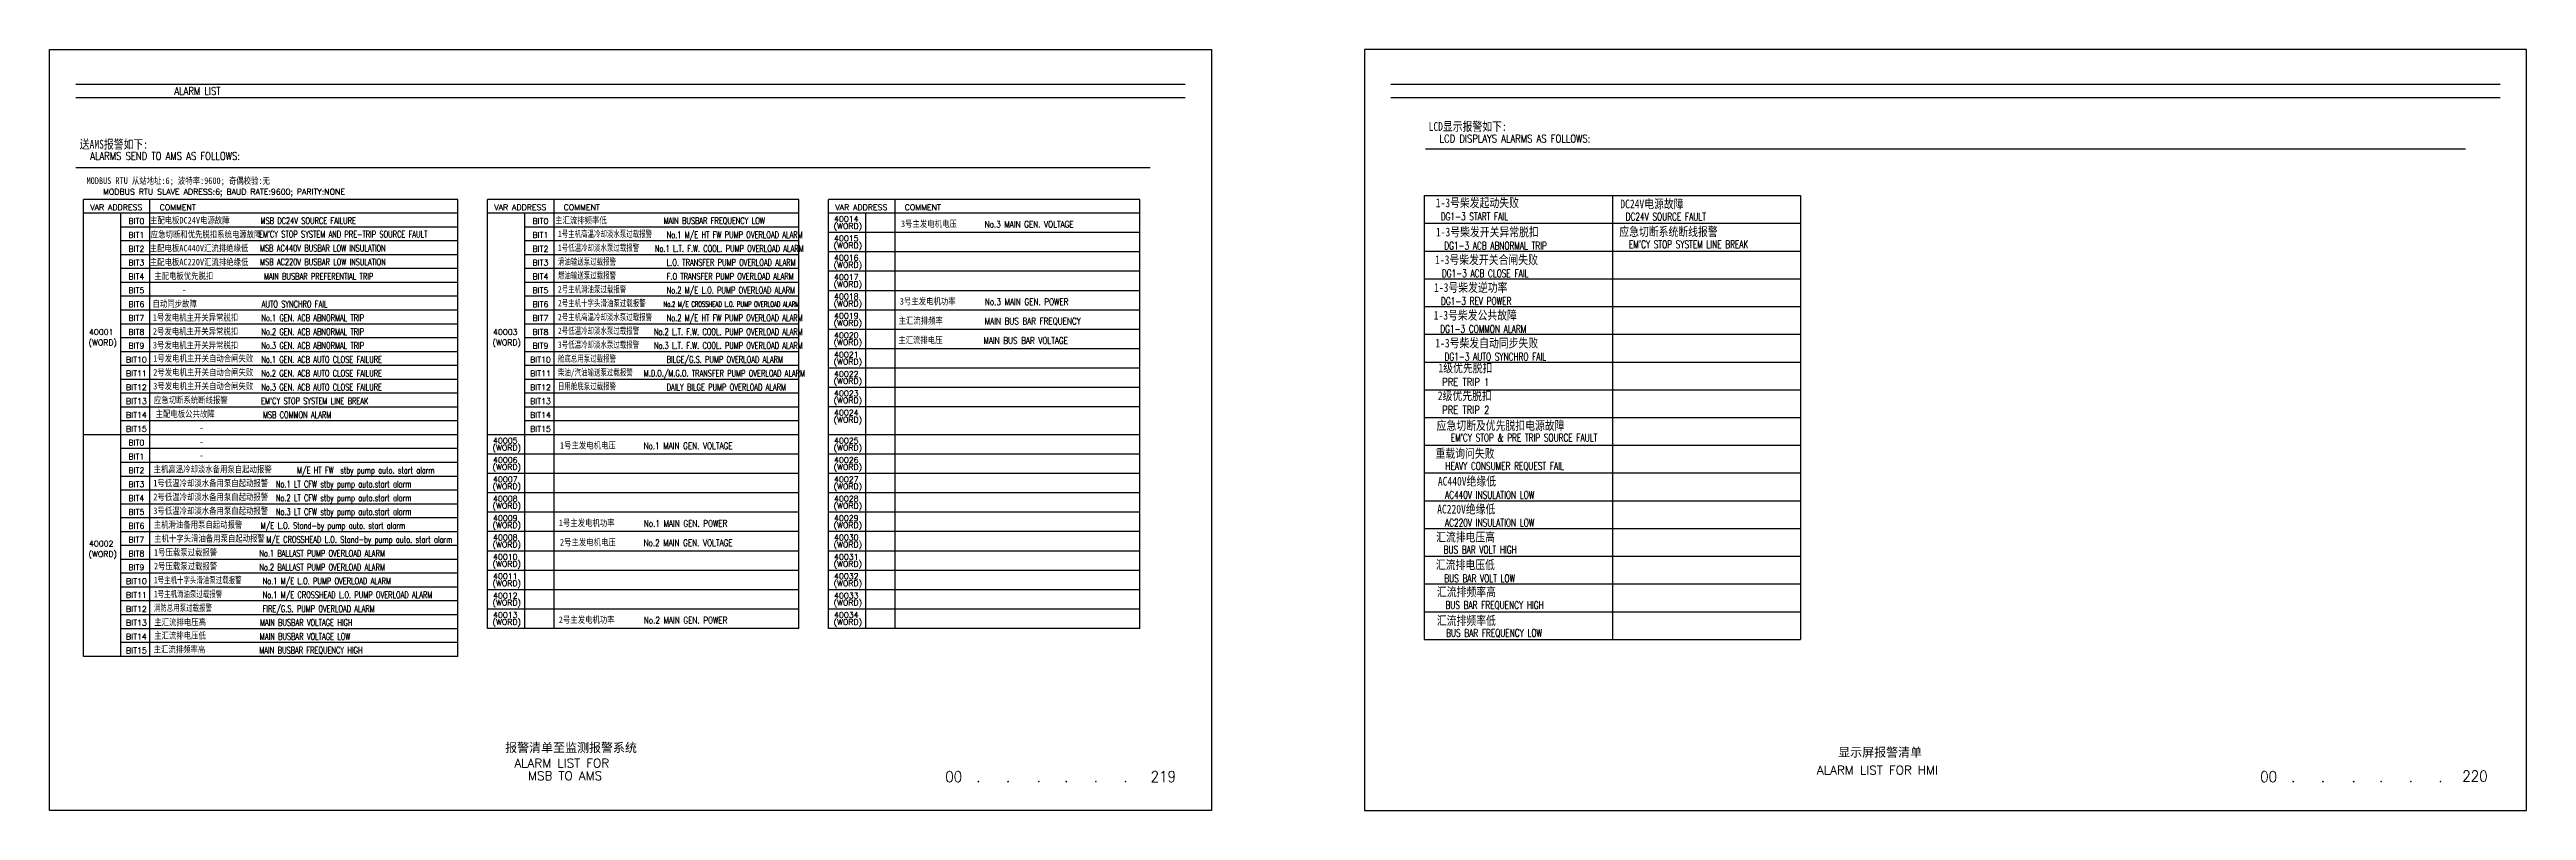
# Model space of a CAD drawing. Extents: x -598 to -34, y -2224 to -2051.
import ezdxf
from ezdxf.enums import TextEntityAlignment as Align

# ---------------------------------------------------------------- set-up
doc = ezdxf.new("R2010")
doc.units = 0
doc.header["$MEASUREMENT"] = 0
doc.layers.get('0').update_dxf_attribs({"linetype": 'CONTINUOUS'})
doc.layers.add('FRAME070', color=5, linetype='CONTINUOUS')
doc.layers.add('TEXT', color=4, linetype='CONTINUOUS')
doc.layers.add('完成', color=4, linetype='CONTINUOUS', lineweight=18)
doc.styles.add('013ST', font='ROMANS', dxfattribs={"height": 1.3, "bigfont": 'EXTFONT'})
doc.styles.add('hzdxf', font='仿宋_GB2312.ttf')
doc.styles.add('HZTXT', font='仿宋_GB2312.ttf', dxfattribs={"width": 0.1})
doc.styles.get("Standard").update_dxf_attribs({"font": 'romans.shx'})

msp = doc.modelspace()

# ---------------------------------------------------------------- linework, layer by layer
for p, q in [((-339.2, -2058.63), (-591.8, -2058.63)), ((-339.2, -2061.63), (-591.8, -2061.63)), ((-39.79, -2058.63), (-292.39, -2058.63)), ((-39.79, -2061.63), (-292.39, -2061.63)), ((-504.85, -2084.75), (-590.05, -2084.75)), ((-590.05, -2188.83), (-590.05, -2084.75)), ((-574.93, -2188.83), (-574.93, -2084.75)), ((-504.85, -2188.83), (-504.85, -2084.75)), ((-427.19, -2084.75), (-498.05, -2084.75)), ((-498.05, -2182.48), (-498.05, -2084.75)), ((-482.92, -2182.48), (-482.92, -2084.75)), ((-427.19, -2182.48), (-427.19, -2084.75)), ((-349.54, -2084.75), (-420.39, -2084.75)), ((-420.39, -2182.48), (-420.39, -2084.75)), ((-405.26, -2182.48), (-405.26, -2084.75)), ((-349.54, -2182.48), (-349.54, -2084.75)), ((-504.85, -2087.9), (-590.05, -2087.9)), ((-581.55, -2188.83), (-581.55, -2087.9)), ((-427.19, -2087.9), (-498.05, -2087.9)), ((-489.55, -2182.48), (-489.55, -2087.9)), ((-349.54, -2087.9), (-420.39, -2087.9)), ((-349.54, -2092.32), (-420.39, -2092.32)), ((-411.89, -2182.48), (-411.89, -2087.9)), ((-349.54, -2096.73), (-420.39, -2096.73)), ((-349.54, -2101.14), (-420.39, -2101.14)), ((-349.54, -2105.55), (-420.39, -2105.55)), ((-349.54, -2109.96), (-420.39, -2109.96)), ((-349.54, -2114.37), (-420.39, -2114.37)), ((-349.54, -2118.78), (-420.39, -2118.78)), ((-349.54, -2123.19), (-420.39, -2123.19)), ((-349.54, -2127.6), (-420.39, -2127.6)), ((-349.54, -2132.02), (-420.39, -2132.02)), ((-427.19, -2142.78), (-498.05, -2142.78)), ((-349.54, -2142.78), (-420.39, -2142.78)), ((-427.19, -2147.19), (-498.05, -2147.19)), ((-349.54, -2147.19), (-420.39, -2147.19)), ((-527.58, -2154.14), (-581.55, -2154.14)), ((-504.98, -2154.14), (-581.55, -2154.14)), ((-427.19, -2151.6), (-498.05, -2151.6)), ((-349.54, -2151.6), (-420.39, -2151.6)), ((-527.58, -2157.29), (-581.55, -2157.29)), ((-504.98, -2157.29), (-581.55, -2157.29)), ((-427.19, -2156.01), (-498.05, -2156.01)), ((-349.54, -2156.01), (-420.39, -2156.01)), ((-427.19, -2160.42), (-498.05, -2160.42)), ((-427.19, -2164.83), (-498.05, -2164.83)), ((-349.54, -2160.42), (-420.39, -2160.42)), ((-349.54, -2164.83), (-420.39, -2164.83)), ((-527.58, -2169.9), (-581.55, -2169.9)), ((-504.98, -2169.9), (-581.55, -2169.9)), ((-427.19, -2169.24), (-498.05, -2169.24)), ((-349.54, -2169.24), (-420.39, -2169.24)), ((-527.58, -2173.06), (-581.55, -2173.06)), ((-504.98, -2173.06), (-581.55, -2173.06)), ((-527.58, -2176.21), (-581.55, -2176.21)), ((-504.98, -2176.21), (-581.55, -2176.21)), ((-427.19, -2173.66), (-498.05, -2173.66)), ((-349.54, -2173.66), (-420.39, -2173.66)), ((-527.58, -2179.37), (-581.55, -2179.37)), ((-504.98, -2179.37), (-581.55, -2179.37)), ((-527.58, -2182.52), (-581.55, -2182.52)), ((-504.98, -2182.52), (-581.55, -2182.52)), ((-427.19, -2178.07), (-498.05, -2178.07)), ((-427.19, -2182.48), (-498.05, -2182.48)), ((-349.54, -2178.07), (-420.39, -2178.07)), ((-349.54, -2182.48), (-420.39, -2182.48)), ((-527.58, -2185.67), (-581.55, -2185.67)), ((-504.98, -2185.67), (-581.55, -2185.67)), ((-504.85, -2188.83), (-590.05, -2188.83))]:
    msp.add_line(p, q)
at = {"color": 7, "linetype": 'Continuous'}
for p, q in [((-284.46, -2073.27), (-47.64, -2073.27)), ((-241.93, -2083.89), (-199.06, -2083.89)), ((-199.06, -2083.89), (-199.06, -2184.97)), ((-241.93, -2090.21), (-199.06, -2090.21)), ((-241.93, -2096.53), (-199.06, -2096.53)), ((-284.8, -2102.84), (-199.06, -2102.84)), ((-284.8, -2109.16), (-199.06, -2109.16)), ((-284.8, -2115.48), (-199.06, -2115.48)), ((-241.93, -2121.79), (-199.06, -2121.79)), ((-241.93, -2128.11), (-199.06, -2128.11)), ((-241.93, -2134.43), (-199.06, -2134.43)), ((-241.93, -2140.75), (-199.06, -2140.75)), ((-241.93, -2147.06), (-199.06, -2147.06)), ((-241.93, -2153.38), (-199.06, -2153.38)), ((-241.93, -2159.7), (-199.06, -2159.7)), ((-241.93, -2166.02), (-199.06, -2166.02)), ((-241.93, -2172.33), (-199.06, -2172.33)), ((-241.93, -2178.65), (-199.06, -2178.65)), ((-241.93, -2184.97), (-199.06, -2184.97))]:
    msp.add_line(p, q, dxfattribs=at)
at = {"linetype": 'Continuous'}
msp.add_line((-591.8, -2077.5), (-347.17, -2077.5), dxfattribs=at)
at = {"color": 3, "linetype": 'Continuous'}
for p, q in [((-284.8, -2083.89), (-284.8, -2184.97)), ((-284.8, -2083.89), (-241.93, -2083.89)), ((-284.8, -2083.89), (-241.93, -2083.89)), ((-241.93, -2083.89), (-241.93, -2184.97)), ((-504.85, -2091.06), (-581.55, -2091.06)), ((-427.19, -2091.06), (-489.55, -2091.06)), ((-284.8, -2090.21), (-241.93, -2090.21)), ((-284.8, -2090.21), (-241.93, -2090.21)), ((-284.8, -2096.53), (-241.93, -2096.53)), ((-284.8, -2096.53), (-241.93, -2096.53)), ((-284.8, -2121.79), (-241.93, -2121.79)), ((-284.8, -2128.11), (-241.93, -2128.11)), ((-284.8, -2134.43), (-241.93, -2134.43)), ((-284.8, -2140.75), (-241.93, -2140.75)), ((-284.8, -2147.06), (-241.93, -2147.06)), ((-284.8, -2153.38), (-241.93, -2153.38)), ((-284.8, -2159.7), (-241.93, -2159.7)), ((-284.8, -2166.02), (-241.93, -2166.02)), ((-284.8, -2172.33), (-241.93, -2172.33)), ((-284.8, -2178.65), (-241.93, -2178.65)), ((-284.8, -2184.97), (-241.93, -2184.97))]:
    msp.add_line(p, q, dxfattribs=at)
at = {"color": 3}
for p, q in [((-349.54, -2087.9), (-420.39, -2087.9)), ((-504.85, -2094.21), (-581.55, -2094.21)), ((-504.85, -2097.37), (-581.55, -2097.37)), ((-427.19, -2094.21), (-489.55, -2094.21)), ((-427.19, -2097.37), (-489.55, -2097.37)), ((-504.85, -2100.52), (-581.55, -2100.52)), ((-504.85, -2103.67), (-581.55, -2103.67)), ((-427.19, -2100.52), (-489.55, -2100.52)), ((-427.19, -2103.67), (-489.55, -2103.67)), ((-504.85, -2106.83), (-581.55, -2106.83)), ((-427.19, -2106.83), (-489.55, -2106.83)), ((-504.85, -2109.98), (-581.55, -2109.98)), ((-504.85, -2113.14), (-581.55, -2113.14)), ((-427.19, -2109.98), (-489.55, -2109.98)), ((-427.19, -2113.14), (-489.55, -2113.14)), ((-504.85, -2116.29), (-581.55, -2116.29)), ((-504.85, -2119.44), (-581.55, -2119.44)), ((-427.19, -2116.29), (-489.55, -2116.29)), ((-427.19, -2119.44), (-489.55, -2119.44)), ((-504.85, -2122.6), (-581.55, -2122.6)), ((-504.85, -2125.75), (-581.55, -2125.75)), ((-427.19, -2122.6), (-489.55, -2122.6)), ((-427.19, -2125.75), (-489.55, -2125.75)), ((-504.85, -2128.9), (-581.55, -2128.9)), ((-427.19, -2128.9), (-489.55, -2128.9)), ((-504.85, -2132.06), (-581.55, -2132.06)), ((-504.85, -2135.21), (-581.55, -2135.21)), ((-427.19, -2132.06), (-489.55, -2132.06)), ((-427.19, -2135.21), (-489.55, -2135.21)), ((-504.85, -2138.37), (-590.05, -2138.37)), ((-504.85, -2141.52), (-581.55, -2141.52)), ((-427.19, -2138.37), (-498.05, -2138.37)), ((-349.54, -2138.37), (-420.39, -2138.37)), ((-504.85, -2144.67), (-581.55, -2144.67)), ((-504.85, -2147.83), (-581.55, -2147.83)), ((-504.85, -2150.98), (-581.55, -2150.98)), ((-527.58, -2160.44), (-581.55, -2160.44)), ((-504.98, -2160.44), (-581.55, -2160.44)), ((-527.58, -2163.6), (-581.55, -2163.6)), ((-504.98, -2163.6), (-581.55, -2163.6)), ((-527.58, -2166.75), (-581.55, -2166.75)), ((-504.98, -2166.75), (-581.55, -2166.75))]:
    msp.add_line(p, q, dxfattribs=at)
at = {"color": 0, "linetype": 'Continuous'}
for points in [[(-597.8, -2050.63), (-333.2, -2050.63), (-333.2, -2223.91), (-597.8, -2223.91)], [(-298.39, -2223.91), (-33.79, -2223.91), (-33.79, -2050.63), (-298.39, -2050.63)]]:
    msp.add_lwpolyline(points, close=True, dxfattribs=at)

# ---------------------------------------------------------------- texts
at = {"width": 0.8}
msp.add_text('ALARM LIST', height=1.75, dxfattribs=at).set_placement((-564.12, -2060.09), align=Align.MIDDLE)
at = {"color": 7, "style": 'hzdxf', "width": 0.8}
for s, p in [('LCD显示报警如下:', (-274.88, -2068.09)), ('送AMS报警如下:', (-583.15, -2072.14))]:
    msp.add_text(s, height=2, dxfattribs=at).set_placement(p, align=Align.MIDDLE)
at = {"color": 7, "width": 0.8}
for s, p in [('ALARMS SEND TO AMS AS FOLLOWS:', (-571.48, -2074.89)), ('LCD DISPLAYS ALARMS AS FOLLOWS:', (-264.11, -2070.92))]:
    msp.add_text(s, height=1.75, dxfattribs=at).set_placement(p, align=Align.MIDDLE)
at = {"layer": 'FRAME070', "color": 3, "style": 'hzdxf', "width": 0.8}
for s, p in [('1-3号柴发起动失败', (-272.68, -2085.48)), ('DC24V电源故障', (-232.92, -2085.73)), ('1-3号柴发开关异常脱扣', (-270.4, -2092.13)), ('应急切断系统断线报警', (-229.16, -2092.05)), ('1-3号柴发开关合闸失败', (-270.59, -2098.44)), ('1-3号柴发逆功率', (-274.18, -2104.76)), ('1-3号柴发公共故障', (-273.14, -2111.08)), ('1-3号柴发自动同步失败', (-270.54, -2117.41)), ('1级优先脱扣', (-275.39, -2123.09)), ('2级优先脱扣', (-275.53, -2129.41)), ('应急切断及优先脱扣电源故障', (-267.39, -2136.2)), ('重载询问失败', (-275.48, -2142.55)), ('AC440V绝缘低', (-275.04, -2148.87)), ('AC220V绝缘低', (-275.2, -2155.22)), ('汇流排电压高', (-275.36, -2161.59)), ('汇流排电压低', (-275.41, -2167.91)), ('汇流排频率高', (-275.16, -2174.07)), ('汇流排频率低', (-275.18, -2180.61))]:
    msp.add_text(s, height=2, dxfattribs=at).set_placement(p, align=Align.MIDDLE)
at = {"layer": 'FRAME070', "color": 3}
for s, width, p in [('DG1-3 START FAIL', 0.7, (-273.34, -2088.65)), ('DC24V SOURCE FAULT', 0.7, (-229.76, -2088.67)), ('DG1-3 ACB ABNORMAL TRIP', 0.7, (-268.53, -2095.3)), ("EM'CY STOP SYSTEM LINE BREAK", 0.7, (-224.57, -2094.98)), ('DG1-3 ACB CLOSE FAIL ', 0.7, (-270.47, -2101.61)), ('DG1-3 REV POWER', 0.7, (-272.93, -2107.93)), ('DG1-3 COMMON ALARM', 0.7, (-271.33, -2114.25)), ('DG1-3 AUTO SYNCHRO FAIL', 0.7, (-268.58, -2120.58)), ('PRE TRIP 1', 0.8, (-275.31, -2126.36)), ('PRE TRIP 2', 0.8, (-275.31, -2132.68)), ("EM'CY STOP & PRE TRIP SOURCE FAULT", 0.7, (-262.04, -2139.01)), ('HEAVY CONSUMER REQUEST FAIL', 0.7, (-266.46, -2145.55)), ('AC440V INSULATION LOW', 0.7, (-269.87, -2152.04)), ('AC220V INSULATION LOW', 0.7, (-269.87, -2158.39)), ('BUS BAR VOLT HIGH', 0.7, (-272.04, -2164.52)), ('BUS BAR VOLT LOW', 0.7, (-272.14, -2171.08)), ('BUS BAR FREQUENCY HIGH', 0.7, (-268.75, -2177.24)), ('BUS BAR FREQUENCY LOW', 0.7, (-268.87, -2183.56))]:
    msp.add_text(s, height=1.75, dxfattribs=dict(at, width=width)).set_placement(p, align=Align.MIDDLE)
at = {"layer": 'TEXT', "style": 'HZTXT', "width": 0.8}
for s, p in [('MODBUS RTU 从站地址:6; 波特率:9600; 奇偶校验:无', (-568.49, -2081.25)), ('3号主发电机电压', (-397.57, -2091.06)), ('3号主发电机功率', (-397.84, -2108.71)), ('主汇流排频率', (-399.43, -2113.12)), ('主汇流排电压', (-399.5, -2117.53)), ('1号主发电机电压', (-475.22, -2141.52)), ('1号主发电机功率', (-475.49, -2159.17)), ('2号主发电机电压', (-475.22, -2163.58)), ('2号主发电机功率', (-475.49, -2181.22)), ('主汇流排频率高', (-568.23, -2187.97)), ('主汇流排电压低', (-568.08, -2184.82))]:
    msp.add_text(s, height=1.5, dxfattribs=at).set_placement(p, align=Align.CENTER)
at = {"layer": 'TEXT', "color": 3, "style": 'HZTXT', "width": 0.8}
for s, p in [('主配电板DC24V电源故障', (-565.87, -2090.26)), ('应急切断和优先脱扣系统电源故障', (-562.15, -2093.46)), ('主汇流排频率低', (-476.79, -2090.26)), ('主配电板AC440V汇流排绝缘低', (-563.76, -2096.61)), ('主配电板AC220V汇流排绝缘低', (-563.74, -2099.77)), ('主配电板优先脱扣', (-567.24, -2102.94)), ('自动同步故障', (-569.3, -2109.25)), ('-', (-567.17, -2106.09)), ('2号发电机主开关异常脱扣', (-564.55, -2115.55)), ('1号发电机主开关异常脱扣', (-564.55, -2112.4)), ('3号发电机主开关异常脱扣', (-564.55, -2118.71)), ('1号发电机主开关自动合闸失败', (-562.8, -2121.72)), ('3号发电机主开关自动合闸失败', (-562.8, -2128.03)), ('2号发电机主开关自动合闸失败', (-562.8, -2124.87)), ('应急切断系统断线报警', (-565.63, -2131.18)), ('主配电板公共故障', (-566.92, -2134.34)), ('-', (-563.18, -2137.49)), ('-', (-563.18, -2140.64)), ('-', (-563.18, -2143.8))]:
    msp.add_text(s, height=1.5, dxfattribs=at).set_placement(p, align=Align.CENTER)
at = {"layer": 'TEXT', "color": 3, "width": 0.6}
for s, p in [('MSB DC24V SOURCE FAILURE', (-538.89, -2090.36)), ("EM'CY STOP SYSTEM AND PRE-TRIP SOURCE FAULT", (-530.92, -2093.45)), ('MAIN BUSBAR FREQUENCY LOW', (-446.43, -2090.36)), ('MSB AC440V BUSBAR LOW INSULATION', (-535.56, -2096.61)), ('MSB AC220V BUSBAR LOW INSULATION', (-535.54, -2099.76)), ('MAIN BUSBAR PREFERENTIAL TRIP', (-536.54, -2103.03)), ('AUTO SYNCHRO FAIL', (-542, -2109.34)), ('No.1 GEN. ACB ABNORMAL TRIP', (-537.85, -2112.49)), ('No.2 GEN. ACB ABNORMAL TRIP', (-537.85, -2115.64)), ('No.3 GEN. ACB ABNORMAL TRIP', (-537.85, -2118.8)), ('No.1 GEN. ACB AUTO CLOSE FAILURE', (-535.83, -2121.95)), ('No.2 GEN. ACB AUTO CLOSE FAILURE', (-535.83, -2125.11)), ("EM'CY STOP SYSTEM LINE BREAK", (-537.4, -2131.41)), ('No.3 GEN. ACB AUTO CLOSE FAILURE', (-535.83, -2128.26)), ('MSB COMMON ALARM', (-541.44, -2134.57)), ('No.1 LT CFW stby pump auto.start alarm', (-530.82, -2150.34)), ('M/E HT FW  stby pump auto. start alarm', (-525.77, -2147.18)), ('No.2 LT CFW stby pump auto.start alarm', (-530.82, -2153.49)), ('M/E L.O. Stand-by pump auto. start alarm', (-533.25, -2159.8)), ('No.3 LT CFW stby pump auto.start alarm', (-530.82, -2156.64)), ('No.1 BALLAST PUMP OVERLOAD ALARM', (-535.73, -2166.11)), ('M/E CROSSHEAD L.O. Stand-by pump auto. start alarm', (-527.23, -2162.95)), ('No.2 BALLAST PUMP OVERLOAD ALARM', (-535.73, -2169.26))]:
    msp.add_text(s, height=1.5, dxfattribs=at).set_placement(p, align=Align.CENTER)
at = {"layer": 'TEXT', "color": 1, "style": 'HZTXT'}
for s, width, p in [('1号主机高温冷却淡水泵过载报警', 0.7, (-482.03, -2093.36)), ('滑油输送泵过载报警', 0.7, (-482.03, -2099.67)), ('1号低温冷却淡水泵过载报警', 0.7, (-482.03, -2096.52)), ('燃油输送泵过载报警', 0.7, (-482.03, -2102.82)), ('2号主机滑油泵过载报警', 0.7, (-482.03, -2105.98)), ('2号主机十字头滑油泵过载报警', 0.7, (-482.03, -2109.13)), ('2号主机高温冷却淡水泵过载报警', 0.7, (-482.03, -2112.29)), ('2号低温冷却淡水泵过载报警', 0.7, (-482.03, -2115.44)), ('3号低温冷却淡水泵过载报警', 0.7, (-482.03, -2118.59)), ('舱底总用泵过载报警', 0.7, (-482.03, -2121.75)), ('柴油/汽油输送泵过载报警', 0.7, (-482.03, -2124.9)), ('日用舱底泵过载报警', 0.7, (-482.03, -2128.06)), ('1号低温冷却淡水备用泵自起动报警', 0.8, (-574.16, -2150.11)), ('主机高温冷却淡水备用泵自起动报警', 0.8, (-574.09, -2146.95)), ('2号低温冷却淡水备用泵自起动报警', 0.8, (-574.16, -2153.26)), ('3号低温冷却淡水备用泵自起动报警', 0.8, (-574.16, -2156.41)), ('主机滑油备用泵自起动报警', 0.8, (-574.06, -2159.57)), ('1号压载泵过载报警', 0.8, (-574.01, -2165.87)), ('主机十字头滑油备用泵自起动报警', 0.8, (-573.98, -2162.72)), ('2号压载泵过载报警', 0.8, (-574.01, -2169.03)), ('1号主机十字头滑油泵过载报警', 0.7, (-574.04, -2172.21)), ('消防总用泵过载报警', 0.7, (-574.04, -2178.52)), ('1号主机滑油泵过载报警', 0.7, (-574.04, -2175.36))]:
    msp.add_text(s, height=1.5, dxfattribs=dict(at, width=width)).set_placement(p)
at = {"layer": 'TEXT'}
for s, height, width, p in [('No.1 M/E HT FW PUMP OVERLOAD ALARM', 1.5, 0.6, (-457.25, -2093.57)), ('No.1 L.T. F.W. COOL. PUMP OVERLOAD ALARM', 1.5, 0.6, (-459.95, -2096.72)), ('L.O. TRANSFER PUMP OVERLOAD ALARM', 1.5, 0.6, (-457.25, -2099.87)), ('F.O TRANSFER PUMP OVERLOAD ALARM', 1.5, 0.6, (-457.25, -2103.03)), ('No.2 M/E CROSSHEAD L.O. PUMP OVERLOAD ALARM', 1.2, 0.6, (-457.98, -2109.22)), ('No.2 M/E L.O. PUMP OVERLOAD ALARM', 1.5, 0.6, (-457.25, -2106.18)), ('No.2 L.T. F.W. COOL. PUMP OVERLOAD ALARM', 1.5, 0.6, (-460.15, -2115.64)), ('No.2 M/E HT FW PUMP OVERLOAD ALARM', 1.5, 0.6, (-457.25, -2112.49)), ('No.3 L.T. F.W. COOL. PUMP OVERLOAD ALARM', 1.5, 0.6, (-460.15, -2118.8)), ('BILGE/G.S. PUMP OVERLOAD ALARM', 1.5, 0.6, (-457.25, -2121.95)), ('M.D.O./M.G.O. TRANSFER PUMP OVERLOAD ALARM', 1.5, 0.6, (-462.48, -2125.11)), ('DAILY BILGE PUMP OVERLOAD ALARM', 1.5, 0.6, (-457.25, -2128.26)), ('No.1 M/E L.O. PUMP OVERLOAD ALARM', 1.5, 0.6, (-549.26, -2172.41)), ('No.1 M/E CROSSHEAD L.O. PUMP OVERLOAD ALARM', 1.5, 0.6, (-549.26, -2175.57)), ('FIRE/G.S. PUMP OVERLOAD ALARM', 1.5, 0.6, (-549.26, -2178.72)), ('00', 2.5, 0.9, (-393.84, -2217.46)), ('219', 2.5, 0.9, (-347.08, -2217.43)), ('00', 2.5, 0.9, (-94.43, -2217.46)), ('220', 2.5, 0.9, (-48.41, -2217.34)), ('.', 2.5, 0.9, (-386.77, -2217.46)), ('.', 2.5, 0.9, (-380.02, -2217.46)), ('.', 2.5, 0.9, (-373.02, -2217.46)), ('.', 2.5, 0.9, (-366.77, -2217.46)), ('.', 2.5, 0.9, (-360.02, -2217.46)), ('.', 2.5, 0.9, (-353.27, -2217.46)), ('.', 2.5, 0.9, (-87.36, -2217.46)), ('.', 2.5, 0.9, (-80.61, -2217.46)), ('.', 2.5, 0.9, (-73.61, -2217.46)), ('.', 2.5, 0.9, (-67.36, -2217.46)), ('.', 2.5, 0.9, (-60.61, -2217.46)), ('.', 2.5, 0.9, (-53.86, -2217.46))]:
    msp.add_text(s, height=height, dxfattribs=dict(at, width=width)).set_placement(p)
at = {"layer": 'TEXT', "width": 0.8}
for s, p in [('No.3 MAIN GEN. VOLTAGE', (-374.73, -2090.43)), ('No.3 MAIN GEN. POWER', (-375.29, -2108.07)), ('MAIN BUS BAR FREQUENCY', (-373.92, -2112.48)), ('MAIN BUS BAR VOLTAGE', (-375.52, -2116.9)), ('No.1 MAIN GEN. VOLTAGE', (-452.39, -2140.89)), ('No.1 MAIN GEN. POWER', (-452.95, -2158.54)), ('No.2 MAIN GEN. VOLTAGE', (-452.39, -2162.95)), ('No.2 MAIN GEN. POWER', (-452.95, -2180.59))]:
    msp.add_text(s, height=1.5, dxfattribs=at).set_placement(p, align=Align.MIDDLE_CENTER)
at = {"layer": 'TEXT', "style": 'HZTXT', "width": 0.8}
msp.add_text('主汇流排电压高', height=1.5, dxfattribs=at).set_placement((-573.94, -2181.77))
at = {"layer": 'TEXT', "width": 0.6}
for s, p in [('MAIN BUSBAR VOLTAGE HIGH ', (-538.99, -2181.87)), ('MAIN BUSBAR VOLTAGE LOW', (-539.61, -2185.03)), ('MAIN BUSBAR FREQUENCY HIGH ', (-537.89, -2188.18))]:
    msp.add_text(s, height=1.5, dxfattribs=at).set_placement(p, align=Align.CENTER)
at = {"layer": 'TEXT', "style": 'HZTXT'}
for s, p in [('报警清单至监测报警系统', (-494.05, -2210.62)), ('显示屏报警清单', (-190.51, -2211.66))]:
    msp.add_text(s, height=2, dxfattribs=at).set_placement(p)
at = {"layer": 'TEXT'}
for s, p in [('ALARM LIST FOR', (-491.96, -2214.12)), ('MSB TO AMS ', (-488.86, -2217.01)), ('ALARM LIST FOR HMI', (-195.35, -2215.73))]:
    msp.add_text(s, height=2, dxfattribs=at).set_placement(p)
at = {"layer": '完成', "style": '013ST'}
for s, p in [('VAR ADDRESS', (-582.61, -2087.21)), ('MODBUS RTU SLAVE ADRESS:6; BAUD RATE:9600; PARITY:NONE', (-558.06, -2083.67)), ('COMMENT', (-568.6, -2087.21)), ('VAR ADDRESS', (-490.61, -2087.21)), ('COMMENT', (-476.6, -2087.21)), ('VAR ADDRESS', (-412.95, -2087.21)), ('COMMENT', (-398.94, -2087.21)), (' BIT0', (-578.46, -2090.36)), (' BIT1', (-578.46, -2093.51)), (' BIT0', (-486.45, -2090.36)), (' BIT1', (-486.45, -2093.51)), ('(WORD)', (-416.02, -2091.49)), ('40014', (-416.36, -2089.88)), (' BIT2', (-578.46, -2096.67)), (' BIT2', (-486.45, -2096.67)), ('(WORD)', (-416.02, -2095.9)), ('40015', (-416.36, -2094.29)), ('40016', (-416.36, -2098.7)), (' BIT3', (-578.46, -2099.82)), (' BIT4', (-578.46, -2102.97)), (' BIT3', (-486.45, -2099.82)), (' BIT4', (-486.45, -2102.97)), ('(WORD)', (-416.02, -2100.31)), ('(WORD)', (-416.02, -2104.72)), ('40017', (-416.36, -2103.11)), (' BIT5', (-578.46, -2106.13)), (' BIT6', (-578.46, -2109.28)), (' BIT5', (-486.45, -2106.13)), (' BIT6', (-486.45, -2109.28)), ('(WORD)', (-416.02, -2109.13)), ('40018', (-416.36, -2107.52)), ('40001', (-586.02, -2115.62)), (' BIT7', (-578.46, -2112.44)), (' BIT8', (-578.46, -2115.59)), ('40003', (-494.01, -2115.62)), (' BIT7', (-486.45, -2112.44)), (' BIT8', (-486.45, -2115.59)), ('(WORD)', (-416.02, -2113.54)), ('40019', (-416.36, -2111.93)), ('(WORD)', (-585.68, -2118)), (' BIT10', (-578.46, -2121.9)), (' BIT9', (-578.46, -2118.74)), ('(WORD)', (-493.68, -2118)), (' BIT10', (-486.45, -2121.9)), (' BIT9', (-486.45, -2118.74)), ('(WORD)', (-416.02, -2117.95)), ('40020', (-416.36, -2116.35)), ('40021', (-416.36, -2120.76)), (' BIT11', (-578.46, -2125.05)), (' BIT11', (-486.45, -2125.05)), ('(WORD)', (-416.02, -2122.37)), ('(WORD)', (-416.02, -2126.78)), ('40022', (-416.36, -2125.17)), (' BIT12', (-578.46, -2128.21)), (' BIT13', (-578.46, -2131.36)), (' BIT12', (-486.45, -2128.21)), (' BIT13', (-486.45, -2131.36)), ('(WORD)', (-416.02, -2131.19)), ('40023', (-416.36, -2129.58)), (' BIT14', (-578.46, -2134.51)), (' BIT15', (-578.46, -2137.67)), (' BIT14', (-486.45, -2134.51)), (' BIT15', (-486.45, -2137.67)), ('(WORD)', (-416.02, -2135.6)), ('40024', (-416.36, -2133.99)), (' BIT0', (-578.46, -2140.82)), (' BIT1', (-578.46, -2143.97)), ('(WORD)', (-493.68, -2141.95)), ('40005', (-494.01, -2140.34)), ('(WORD)', (-416.02, -2141.95)), ('40025', (-416.36, -2140.34)), (' BIT2', (-578.46, -2147.13)), ('(WORD)', (-493.68, -2146.36)), ('40006', (-494.01, -2144.75)), ('40007', (-494.01, -2149.16)), ('(WORD)', (-416.02, -2146.36)), ('40026', (-416.36, -2144.75)), ('40027', (-416.36, -2149.16)), (' BIT3', (-578.46, -2150.28)), (' BIT4', (-578.46, -2153.44)), ('(WORD)', (-493.68, -2150.77)), ('(WORD)', (-493.68, -2155.18)), ('40008', (-494.01, -2153.57)), ('(WORD)', (-416.02, -2150.77)), ('(WORD)', (-416.02, -2155.18)), ('40028', (-416.36, -2153.57)), (' BIT5', (-578.46, -2156.59)), (' BIT6', (-578.46, -2159.74)), ('(WORD)', (-493.68, -2159.59)), ('40009', (-494.01, -2157.99)), ('(WORD)', (-416.02, -2159.59)), ('40029', (-416.36, -2157.99)), ('(WORD)', (-585.68, -2166.18)), ('40002', (-586.02, -2163.8)), (' BIT7', (-578.46, -2162.9)), (' BIT8', (-578.46, -2166.05)), ('(WORD)', (-493.68, -2164.01)), ('40008', (-494.01, -2162.4)), ('40010', (-494.01, -2166.81)), ('(WORD)', (-416.02, -2164.01)), ('40030', (-416.36, -2162.4)), ('40031', (-416.36, -2166.81)), (' BIT10', (-578.46, -2172.36)), (' BIT9', (-578.46, -2169.21)), ('(WORD)', (-493.68, -2168.42)), ('(WORD)', (-493.68, -2172.83)), ('40011', (-494.01, -2171.22)), ('(WORD)', (-416.02, -2168.42)), ('(WORD)', (-416.02, -2172.83)), ('40032', (-416.36, -2171.22)), (' BIT11', (-578.46, -2175.51)), ('(WORD)', (-493.68, -2177.24)), ('40012', (-494.01, -2175.63)), ('(WORD)', (-416.02, -2177.24)), ('40033', (-416.36, -2175.63)), (' BIT12', (-578.46, -2178.67)), (' BIT13', (-578.46, -2181.82)), ('(WORD)', (-493.68, -2181.65)), ('40013', (-494.01, -2180.04)), ('(WORD)', (-416.02, -2181.65)), ('40034', (-416.36, -2180.04)), (' BIT14', (-578.46, -2184.97)), (' BIT15', (-578.46, -2188.13))]:
    msp.add_text(s, height=1.3, dxfattribs=at).set_placement(p, align=Align.CENTER)

doc.saveas('drawing.dxf')
